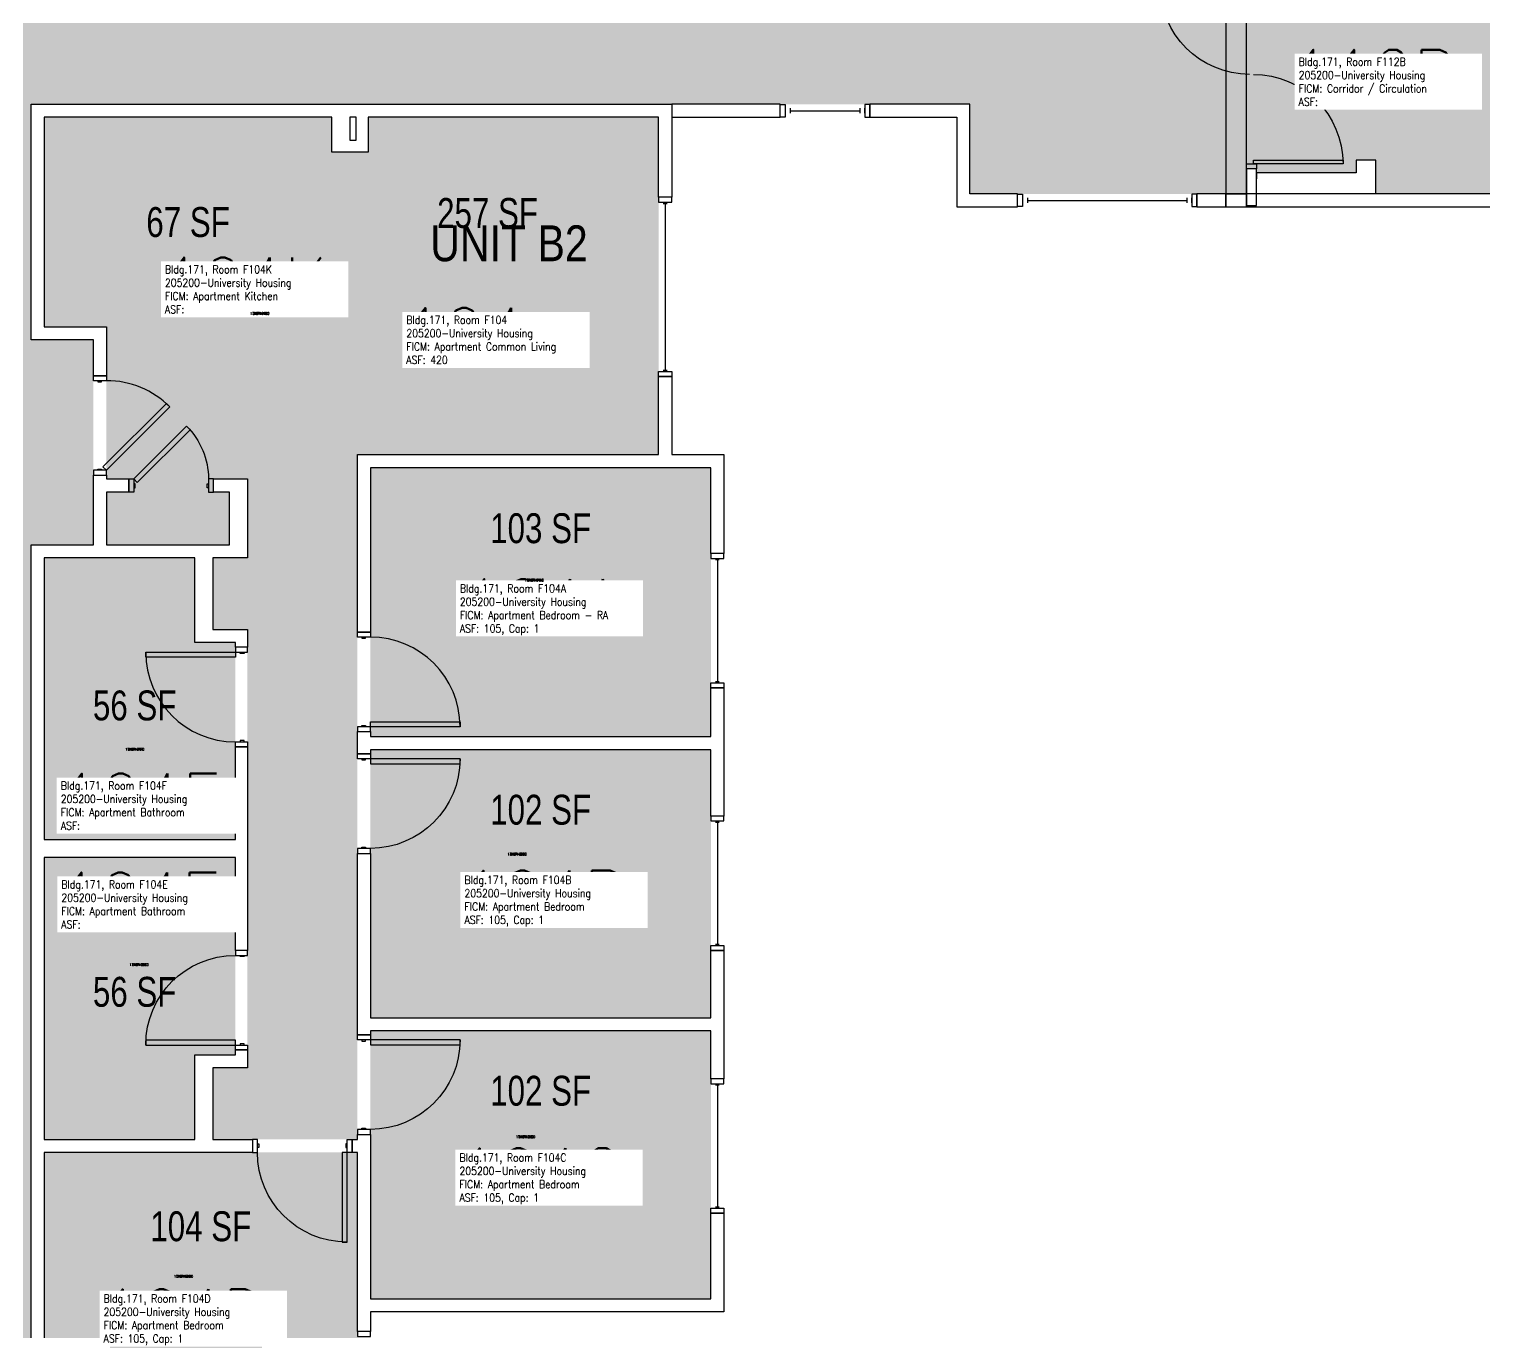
# Model space of a CAD drawing. Header units: inches. Extents: x -93 to 1642, y -75 to 1661.
# Drawn here: x 244 to 829, y 829 to 1353 of the extents above; entities that cross this region are included whole.
import ezdxf
from ezdxf.enums import TextEntityAlignment as Align

# ---------------------------------------------------------------- set-up
doc = ezdxf.new("R2010")
doc.units = ezdxf.units.IN
doc.header["$LTSCALE"] = 96
doc.header["$MEASUREMENT"] = 0
for name, color, linetype in [('A-AREA-IDEN', 1, 'Continuous'), ('A-DOOR', 2, 'Continuous'), ('A-GLAZ', 1, 'Continuous'), ('A-IDEN-RNUM', 7, 'Continuous'), ('A-IDEN-SNUM', 4, 'Continuous'), ('A-IDEN-VNUM', 4, 'Continuous'), ('A-WALL', 5, 'Continuous'), ('AREA-TEXT', 3, 'Continuous'), ('Rooms-Category-Color', 7, 'Continuous'), ('Rooms-College-Color', 7, 'Continuous'), ('Rooms-Department-Color', 7, 'Continuous'), ('Rooms-Division-Color', 7, 'Continuous'), ('Rooms-Information', 7, 'Continuous')]:
    doc.layers.add(name, color=color, linetype=linetype)
doc.styles.add('AREA', font='arial.ttf', dxfattribs={"width": 0.75, "height": 12})
doc.styles.add('ROOMSNUMBER', font='txt.shx', dxfattribs={"height": 0.03})
doc.styles.add('ROOMVNUMBER', font='simplex.shx', dxfattribs={"width": 0.85})
doc.styles.get("Standard").update_dxf_attribs({"font": 'ARIALN.TTF'})

msp = doc.modelspace()

# ---------------------------------------------------------------- hatches: boundary and pattern name
h = msp.add_hatch()
h.set_pattern_fill('ANSI31', color=256, style=0)
h.set_pattern_definition([(45, (896.21835, 718.26704), (0.088388348, -0.088388348), [])])
h.paths.add_polyline_path([(312.27, 1049.74), (312.27, 1108.47), (303.06, 1108.47), (303.06, 1049.74)], flags=9)
at = {"layer": 'Rooms-Category-Color', "true_color": 0xadadad}
for points in [[(185.12, 1382.5), (274.52, 1382.5), (274.52, 1407.5), (356.84, 1407.5), (356.84, 1382.5), (685.25, 1382.5), (685.25, 1369), (693.25, 1369), (693.25, 1374), (724.88, 1374), (733.25, 1374), (733.25, 1372.5), (737.25, 1372.5), (737.25, 1477.5), (824.12, 1477.5), (824.12, 1382.5), (1192.16, 1382.5), (1192.16, 1407.5), (1274.48, 1407.5), (1274.48, 1382.5), (1363.87, 1382.5), (1363.87, 1322.5), (1138.87, 1322.5), (1138.87, 1202.75), (1051.88, 1202.75), (1051.88, 1322.5), (935.89, 1322.5), (935.89, 1286.5), (785.25, 1286.5), (785.25, 1300), (777.25, 1300), (777.25, 1295), (737.25, 1295), (737.25, 1296.5), (733.25, 1296.5), (733.25, 1286.5), (713.23, 1286.5), (622.11, 1286.5), (622.11, 1322.5), (185.12, 1322.5)], [(185.12, 211), (245.12, 211), (245.12, 332.39), (270.13, 332.39), (270.13, 414.72), (245.12, 414.72), (245.12, 1145.53), (270.13, 1145.53), (270.13, 1227.86), (245.12, 1227.86), (245.12, 1322.5), (185.12, 1322.5), (185.12, 1130.22), (160.13, 1130.22), (160.13, 1047.89), (185.12, 1047.89), (185.12, 863.86), (160.13, 863.86), (160.13, 781.53), (185.12, 781.53), (185.12, 353.5), (185.75, 353.5), (185.75, 244), (185.13, 244), (185.12, 243)]]:
    msp.add_hatch(color=253, dxfattribs=at).paths.add_polyline_path(points)
at = {"layer": 'Rooms-Category-Color', "true_color": 0x728ef3}
for points in [[(365.88, 1317.25), (250.38, 1317.25), (250.38, 1233.11), (365.88, 1233.11)], [(497.13, 1317.25), (497.13, 1181.75), (376.13, 1181.75), (376.13, 906.75), (318.13, 906.75), (318.13, 935.5), (332, 935.5), (332, 1111.16), (318.13, 1111.16), (318.13, 1140.28), (332, 1140.28), (332, 1171.98), (318.38, 1171.98), (318.38, 1166.73), (324.75, 1166.73), (324.75, 1145.53), (275.38, 1145.53), (275.38, 1166.73), (284.38, 1166.73), (284.38, 1171.98), (275.38, 1171.98), (275.38, 1233.11), (365.88, 1233.11), (365.88, 1303.25), (380.5, 1303.25), (380.5, 1317.25)], [(518.13, 1068.5), (518.13, 1176.5), (381.38, 1176.5), (381.38, 1068.5), (517.68, 1068.51)], [(250.38, 1027.15), (250.38, 1140.28), (310.88, 1140.28), (310.88, 1106.28), (327.13, 1106.28), (327.13, 1027.14)], [(518.13, 955.62), (518.13, 1063.25), (381.39, 1063.26), (381.38, 955.62), (517.68, 955.64)], [(327.13, 940.76), (327.13, 1019.89), (250.38, 1019.89), (250.38, 906.76), (310.88, 906.75), (310.88, 940.75)], [(518.13, 950.37), (518.13, 842.75), (381.38, 842.75), (381.39, 950.39), (517.68, 950.39)], [(250.38, 782.76), (376.13, 782.75), (376.13, 901.5), (250.38, 901.5)]]:
    msp.add_hatch(color=171, dxfattribs=at).paths.add_polyline_path(points)
at = {"layer": 'Rooms-College-Color', "true_color": 0xadadad}
for points in [[(185.12, 1382.5), (274.52, 1382.5), (274.52, 1407.5), (356.84, 1407.5), (356.84, 1382.5), (685.25, 1382.5), (685.25, 1369), (693.25, 1369), (693.25, 1374), (724.88, 1374), (733.25, 1374), (733.25, 1372.5), (737.25, 1372.5), (737.25, 1477.5), (824.12, 1477.5), (824.12, 1382.5), (1192.16, 1382.5), (1192.16, 1407.5), (1274.48, 1407.5), (1274.48, 1382.5), (1363.87, 1382.5), (1363.87, 1322.5), (1138.87, 1322.5), (1138.87, 1202.75), (1051.88, 1202.75), (1051.88, 1322.5), (935.89, 1322.5), (935.89, 1286.5), (785.25, 1286.5), (785.25, 1300), (777.25, 1300), (777.25, 1295), (737.25, 1295), (737.25, 1296.5), (733.25, 1296.5), (733.25, 1286.5), (713.23, 1286.5), (622.11, 1286.5), (622.11, 1322.5), (185.12, 1322.5)], [(185.12, 211), (245.12, 211), (245.12, 332.39), (270.13, 332.39), (270.13, 414.72), (245.12, 414.72), (245.12, 1145.53), (270.13, 1145.53), (270.13, 1227.86), (245.12, 1227.86), (245.12, 1322.5), (185.12, 1322.5), (185.12, 1130.22), (160.13, 1130.22), (160.13, 1047.89), (185.12, 1047.89), (185.12, 863.86), (160.13, 863.86), (160.13, 781.53), (185.12, 781.53), (185.12, 353.5), (185.75, 353.5), (185.75, 244), (185.13, 244), (185.12, 243)], [(365.88, 1317.25), (250.38, 1317.25), (250.38, 1233.11), (365.88, 1233.11)], [(497.13, 1317.25), (497.13, 1181.75), (376.13, 1181.75), (376.13, 906.75), (318.13, 906.75), (318.13, 935.5), (332, 935.5), (332, 1111.16), (318.13, 1111.16), (318.13, 1140.28), (332, 1140.28), (332, 1171.98), (318.38, 1171.98), (318.38, 1166.73), (324.75, 1166.73), (324.75, 1145.53), (275.38, 1145.53), (275.38, 1166.73), (284.38, 1166.73), (284.38, 1171.98), (275.38, 1171.98), (275.38, 1233.11), (365.88, 1233.11), (365.88, 1303.25), (380.5, 1303.25), (380.5, 1317.25)], [(518.13, 1068.5), (518.13, 1176.5), (381.38, 1176.5), (381.38, 1068.5), (517.68, 1068.51)], [(250.38, 1027.15), (250.38, 1140.28), (310.88, 1140.28), (310.88, 1106.28), (327.13, 1106.28), (327.13, 1027.14)], [(518.13, 955.62), (518.13, 1063.25), (381.39, 1063.26), (381.38, 955.62), (517.68, 955.64)], [(327.13, 940.76), (327.13, 1019.89), (250.38, 1019.89), (250.38, 906.76), (310.88, 906.75), (310.88, 940.75)], [(518.13, 950.37), (518.13, 842.75), (381.38, 842.75), (381.39, 950.39), (517.68, 950.39)], [(250.38, 782.76), (376.13, 782.75), (376.13, 901.5), (250.38, 901.5)]]:
    msp.add_hatch(color=253, dxfattribs=at).paths.add_polyline_path(points)
at = {"layer": 'Rooms-Department-Color', "true_color": 0xacacac}
for points in [[(185.12, 1382.5), (274.52, 1382.5), (274.52, 1407.5), (356.84, 1407.5), (356.84, 1382.5), (685.25, 1382.5), (685.25, 1369), (693.25, 1369), (693.25, 1374), (724.88, 1374), (733.25, 1374), (733.25, 1372.5), (737.25, 1372.5), (737.25, 1477.5), (824.12, 1477.5), (824.12, 1382.5), (1192.16, 1382.5), (1192.16, 1407.5), (1274.48, 1407.5), (1274.48, 1382.5), (1363.87, 1382.5), (1363.87, 1322.5), (1138.87, 1322.5), (1138.87, 1202.75), (1051.88, 1202.75), (1051.88, 1322.5), (935.89, 1322.5), (935.89, 1286.5), (785.25, 1286.5), (785.25, 1300), (777.25, 1300), (777.25, 1295), (737.25, 1295), (737.25, 1296.5), (733.25, 1296.5), (733.25, 1286.5), (713.23, 1286.5), (622.11, 1286.5), (622.11, 1322.5), (185.12, 1322.5)], [(185.12, 211), (245.12, 211), (245.12, 332.39), (270.13, 332.39), (270.13, 414.72), (245.12, 414.72), (245.12, 1145.53), (270.13, 1145.53), (270.13, 1227.86), (245.12, 1227.86), (245.12, 1322.5), (185.12, 1322.5), (185.12, 1130.22), (160.13, 1130.22), (160.13, 1047.89), (185.12, 1047.89), (185.12, 863.86), (160.13, 863.86), (160.13, 781.53), (185.12, 781.53), (185.12, 353.5), (185.75, 353.5), (185.75, 244), (185.13, 244), (185.12, 243)]]:
    msp.add_hatch(color=253, dxfattribs=at).paths.add_polyline_path(points)
at = {"layer": 'Rooms-Department-Color', "true_color": 0x604aed}
for points in [[(365.88, 1317.25), (250.38, 1317.25), (250.38, 1233.11), (365.88, 1233.11)], [(497.13, 1317.25), (497.13, 1181.75), (376.13, 1181.75), (376.13, 906.75), (318.13, 906.75), (318.13, 935.5), (332, 935.5), (332, 1111.16), (318.13, 1111.16), (318.13, 1140.28), (332, 1140.28), (332, 1171.98), (318.38, 1171.98), (318.38, 1166.73), (324.75, 1166.73), (324.75, 1145.53), (275.38, 1145.53), (275.38, 1166.73), (284.38, 1166.73), (284.38, 1171.98), (275.38, 1171.98), (275.38, 1233.11), (365.88, 1233.11), (365.88, 1303.25), (380.5, 1303.25), (380.5, 1317.25)], [(518.13, 1068.5), (518.13, 1176.5), (381.38, 1176.5), (381.38, 1068.5), (517.68, 1068.51)], [(250.38, 1027.15), (250.38, 1140.28), (310.88, 1140.28), (310.88, 1106.28), (327.13, 1106.28), (327.13, 1027.14)], [(518.13, 955.62), (518.13, 1063.25), (381.39, 1063.26), (381.38, 955.62), (517.68, 955.64)], [(327.13, 940.76), (327.13, 1019.89), (250.38, 1019.89), (250.38, 906.76), (310.88, 906.75), (310.88, 940.75)], [(518.13, 950.37), (518.13, 842.75), (381.38, 842.75), (381.39, 950.39), (517.68, 950.39)], [(250.38, 782.76), (376.13, 782.75), (376.13, 901.5), (250.38, 901.5)]]:
    msp.add_hatch(color=173, dxfattribs=at).paths.add_polyline_path(points)
at = {"layer": 'Rooms-Division-Color', "true_color": 0xadadad}
for points in [[(185.12, 1382.5), (274.52, 1382.5), (274.52, 1407.5), (356.84, 1407.5), (356.84, 1382.5), (685.25, 1382.5), (685.25, 1369), (693.25, 1369), (693.25, 1374), (724.88, 1374), (733.25, 1374), (733.25, 1372.5), (737.25, 1372.5), (737.25, 1477.5), (824.12, 1477.5), (824.12, 1382.5), (1192.16, 1382.5), (1192.16, 1407.5), (1274.48, 1407.5), (1274.48, 1382.5), (1363.87, 1382.5), (1363.87, 1322.5), (1138.87, 1322.5), (1138.87, 1202.75), (1051.88, 1202.75), (1051.88, 1322.5), (935.89, 1322.5), (935.89, 1286.5), (785.25, 1286.5), (785.25, 1300), (777.25, 1300), (777.25, 1295), (737.25, 1295), (737.25, 1296.5), (733.25, 1296.5), (733.25, 1286.5), (713.23, 1286.5), (622.11, 1286.5), (622.11, 1322.5), (185.12, 1322.5)], [(185.12, 211), (245.12, 211), (245.12, 332.39), (270.13, 332.39), (270.13, 414.72), (245.12, 414.72), (245.12, 1145.53), (270.13, 1145.53), (270.13, 1227.86), (245.12, 1227.86), (245.12, 1322.5), (185.12, 1322.5), (185.12, 1130.22), (160.13, 1130.22), (160.13, 1047.89), (185.12, 1047.89), (185.12, 863.86), (160.13, 863.86), (160.13, 781.53), (185.12, 781.53), (185.12, 353.5), (185.75, 353.5), (185.75, 244), (185.13, 244), (185.12, 243)]]:
    msp.add_hatch(color=253, dxfattribs=at).paths.add_polyline_path(points)
at = {"layer": 'Rooms-Division-Color', "true_color": 0x604aed}
for points in [[(365.88, 1317.25), (250.38, 1317.25), (250.38, 1233.11), (365.88, 1233.11)], [(497.13, 1317.25), (497.13, 1181.75), (376.13, 1181.75), (376.13, 906.75), (318.13, 906.75), (318.13, 935.5), (332, 935.5), (332, 1111.16), (318.13, 1111.16), (318.13, 1140.28), (332, 1140.28), (332, 1171.98), (318.38, 1171.98), (318.38, 1166.73), (324.75, 1166.73), (324.75, 1145.53), (275.38, 1145.53), (275.38, 1166.73), (284.38, 1166.73), (284.38, 1171.98), (275.38, 1171.98), (275.38, 1233.11), (365.88, 1233.11), (365.88, 1303.25), (380.5, 1303.25), (380.5, 1317.25)], [(518.13, 1068.5), (518.13, 1176.5), (381.38, 1176.5), (381.38, 1068.5), (517.68, 1068.51)], [(250.38, 1027.15), (250.38, 1140.28), (310.88, 1140.28), (310.88, 1106.28), (327.13, 1106.28), (327.13, 1027.14)], [(518.13, 955.62), (518.13, 1063.25), (381.39, 1063.26), (381.38, 955.62), (517.68, 955.64)], [(327.13, 940.76), (327.13, 1019.89), (250.38, 1019.89), (250.38, 906.76), (310.88, 906.75), (310.88, 940.75)], [(518.13, 950.37), (518.13, 842.75), (381.38, 842.75), (381.39, 950.39), (517.68, 950.39)], [(250.38, 782.76), (376.13, 782.75), (376.13, 901.5), (250.38, 901.5)]]:
    msp.add_hatch(color=173, dxfattribs=at).paths.add_polyline_path(points)

# ---------------------------------------------------------------- linework, layer by layer
at = {"layer": 'A-DOOR'}
for p, q in [((724.88, 1382.5), (724.88, 1286.5)), ((733.25, 1286.5), (733.25, 1382.5)), ((733.25, 1296.5), (733.25, 1298.5)), ((733.25, 1298.5), (737.25, 1298.5)), ((736, 1298.5), (736, 1300)), ((736, 1300), (772, 1300)), ((772, 1298.5), (736, 1298.5)), ((737.25, 1298.5), (737.25, 1296.5)), ((772, 1300), (772, 1298.5)), ((737.25, 1296.5), (733.25, 1296.5)), ((733.25, 1286.5), (724.88, 1286.5)), ((724.88, 1286.5), (724.88, 1286.5)), ((724.88, 1286.5), (724.88, 1281.25)), ((724.88, 1286.5), (733.25, 1286.5)), ((733.25, 1281.25), (733.25, 1286.5)), ((724.88, 1281.25), (733.25, 1281.25))]:
    msp.add_line(p, q, dxfattribs=at)
for points in [[(270.13, 1211.47), (270.13, 1213.47), (275.38, 1213.47), (275.38, 1211.47)], [(271.88, 1211.47), (271.88, 1210.97), (273.38, 1210.97), (273.38, 1211.47)], [(275.38, 1175.47), (273.96, 1176.88), (299.42, 1202.34), (300.83, 1200.92)], [(286.33, 1171.98), (287.74, 1170.57), (308.95, 1191.78), (307.54, 1193.19)], [(270.13, 1175.47), (270.13, 1173.47), (275.38, 1173.47), (275.38, 1175.47)], [(271.88, 1175.47), (271.88, 1175.97), (273.38, 1175.97), (273.38, 1175.47)], [(286.33, 1166.73), (284.33, 1166.73), (284.33, 1171.98), (286.33, 1171.98)], [(286.33, 1168.48), (286.83, 1168.48), (286.83, 1169.98), (286.33, 1169.98)], [(316.33, 1168.48), (315.83, 1168.48), (315.83, 1169.98), (316.33, 1169.98)], [(316.33, 1166.73), (318.33, 1166.73), (318.33, 1171.98), (316.33, 1171.98)], [(376.13, 1108.5), (376.13, 1110.5), (381.38, 1110.5), (381.38, 1108.5)], [(332, 1102.39), (332, 1104.39), (327.13, 1104.39), (327.13, 1102.39)], [(377.88, 1108.5), (377.88, 1108), (379.38, 1108), (379.38, 1108.5)], [(327.13, 1102.39), (327.13, 1100.39), (291.13, 1100.39), (291.13, 1102.39)], [(330.63, 1102.39), (330.63, 1101.89), (329.13, 1101.89), (329.13, 1102.39)], [(376.13, 1072.5), (376.13, 1070.5), (381.38, 1070.5), (381.38, 1072.5)], [(377.88, 1072.5), (377.88, 1073), (379.38, 1073), (379.38, 1072.5)], [(381.38, 1072.5), (381.38, 1074.5), (417.38, 1074.5), (417.38, 1072.5)], [(332, 1066.39), (332, 1064.39), (327.13, 1064.39), (327.13, 1066.39)], [(330.63, 1066.39), (330.63, 1066.89), (329.13, 1066.89), (329.13, 1066.39)], [(376.13, 1059.62), (376.13, 1061.62), (381.38, 1061.62), (381.38, 1059.62)], [(377.88, 1059.62), (377.88, 1059.12), (379.38, 1059.12), (379.38, 1059.62)], [(381.38, 1059.62), (381.38, 1057.62), (417.38, 1057.62), (417.38, 1059.62)], [(376.13, 1023.62), (376.13, 1021.62), (381.38, 1021.62), (381.38, 1023.62)], [(377.88, 1023.62), (377.88, 1024.12), (379.38, 1024.12), (379.38, 1023.62)], [(332, 980.64), (332, 982.64), (327.13, 982.64), (327.13, 980.64)], [(330.63, 980.64), (330.63, 980.14), (329.13, 980.14), (329.13, 980.64)], [(327.13, 944.64), (327.13, 946.64), (291.13, 946.64), (291.13, 944.64)], [(376.13, 946.75), (376.13, 948.75), (381.38, 948.75), (381.38, 946.75)], [(377.88, 946.75), (377.88, 946.25), (379.38, 946.25), (379.38, 946.75)], [(381.38, 946.75), (381.38, 944.75), (417.38, 944.75), (417.38, 946.75)], [(332, 944.64), (332, 942.64), (327.13, 942.64), (327.13, 944.64)], [(330.63, 944.64), (330.63, 945.14), (329.13, 945.14), (329.13, 944.64)], [(336, 906.75), (334, 906.75), (334, 901.5), (336, 901.5)], [(372, 906.75), (374, 906.75), (374, 901.5), (372, 901.5)], [(376.13, 910.75), (376.13, 908.75), (381.38, 908.75), (381.38, 910.75)], [(377.88, 910.75), (377.88, 911.25), (379.38, 911.25), (379.38, 910.75)], [(336, 905), (336.5, 905), (336.5, 903.5), (336, 903.5)], [(372, 901.5), (370, 901.5), (370, 865.5), (372, 865.5)], [(372, 905), (371.5, 905), (371.5, 903.5), (372, 903.5)]]:
    msp.add_lwpolyline(points, close=True, dxfattribs=at)
at = {"layer": 'A-DOOR', "extrusion": (0, 0, -1)}
for centre, radius, start, end in [((-734.5, 1370.5), 36, 270, 0), ((-736, 1298.5), 36, 90, 180), ((-286.33, 1171.98), 30, 135, 180), ((-381.38, 1059.62), 36, 180, 270), ((-327.13, 944.64), 36, 0, 90), ((-381.38, 946.75), 36, 180, 270), ((-372, 901.5), 36, 270, 0)]:
    msp.add_arc(centre, radius, start, end, dxfattribs=at)
at = {"layer": 'A-DOOR'}
for centre, start, end in [((275.38, 1175.47), 45, 90), ((381.38, 1072.5), 0, 90), ((327.13, 1102.39), 180, 270)]:
    msp.add_arc(centre, 36, start, end, dxfattribs=at)
at = {"layer": 'A-GLAZ'}
for p, q in [((545.99, 1317.37), (545.99, 1322.37)), ((545.99, 1322.37), (547.99, 1322.37)), ((547.99, 1322.37), (547.99, 1317.37)), ((547.99, 1320.87), (547.99, 1318.87)), ((549.99, 1320.87), (549.99, 1318.87)), ((577.99, 1320.87), (577.99, 1318.87)), ((581.99, 1322.37), (579.99, 1322.37)), ((579.99, 1322.37), (579.99, 1317.37)), ((579.99, 1318.87), (579.99, 1320.87)), ((581.99, 1317.37), (581.99, 1322.37)), ((547.99, 1317.37), (545.99, 1317.37)), ((549.99, 1319.87), (577.99, 1319.87)), ((579.99, 1317.37), (581.99, 1317.37)), ((641.23, 1281.38), (641.23, 1286.38)), ((641.23, 1286.38), (643.23, 1286.38)), ((643.23, 1286.38), (643.23, 1281.38)), ((713.23, 1286.38), (711.23, 1286.38)), ((711.23, 1286.38), (711.23, 1281.38)), ((713.23, 1281.38), (713.23, 1286.38)), ((499, 1282.63), (500.5, 1282.63)), ((499.75, 1282.63), (499.75, 1215.63)), ((643.23, 1281.38), (641.23, 1281.38)), ((643.23, 1284.88), (643.23, 1282.88)), ((645.23, 1284.88), (645.23, 1282.88)), ((645.23, 1283.88), (709.23, 1283.88)), ((709.23, 1284.88), (709.23, 1282.88)), ((711.23, 1282.88), (711.23, 1284.88)), ((711.23, 1281.38), (713.23, 1281.38)), ((499, 1215.63), (500.5, 1215.63)), ((520, 1139.59), (521.5, 1139.59)), ((520.75, 1139.59), (520.75, 1090.59)), ((520, 1090.59), (521.5, 1090.59)), ((520, 1034.12), (521.5, 1034.12)), ((520.75, 1034.12), (520.75, 985.12)), ((520, 985.12), (521.5, 985.12)), ((520, 928.6), (521.5, 928.6)), ((520.75, 928.6), (520.75, 879.6)), ((520, 879.6), (521.5, 879.6))]:
    msp.add_line(p, q, dxfattribs=at)
for points in [[(502.38, 1283.13), (502.38, 1285.13), (497.13, 1285.13), (497.13, 1283.13)], [(502.38, 1215.13), (502.38, 1213.13), (497.13, 1213.13), (497.13, 1215.13)], [(523.38, 1140.09), (523.38, 1142.09), (518.13, 1142.09), (518.13, 1140.09)], [(523.38, 1090.09), (523.38, 1088.09), (518.13, 1088.09), (518.13, 1090.09)], [(523.38, 1034.62), (523.38, 1036.62), (518.13, 1036.62), (518.13, 1034.62)], [(523.38, 984.62), (523.38, 982.62), (518.13, 982.62), (518.13, 984.62)], [(523.38, 929.1), (523.38, 931.1), (518.13, 931.1), (518.13, 929.1)], [(523.38, 879.1), (523.38, 877.1), (518.13, 877.1), (518.13, 879.1)], [(381.38, 827.63), (381.38, 829.63), (376.13, 829.63), (376.13, 827.63)]]:
    msp.add_lwpolyline(points, close=True, dxfattribs=at)
at = {"layer": 'A-WALL'}
for p, q in [((245.12, 1227.86), (245.12, 1322.5)), ((245.12, 1322.5), (502.38, 1322.5)), ((545.99, 1322.5), (502.38, 1322.5)), ((502.38, 1322.5), (502.38, 1317.25)), ((502.38, 1322.5), (502.38, 1285.13)), ((545.99, 1317.25), (545.99, 1322.5)), ((622.11, 1322.5), (581.99, 1322.5)), ((581.99, 1322.5), (581.99, 1317.25)), ((622.11, 1286.5), (622.11, 1322.5)), ((250.38, 1317.25), (250.38, 1233.11)), ((365.88, 1317.25), (250.38, 1317.25)), ((365.88, 1303.25), (365.88, 1317.25)), ((375.63, 1317.25), (373.13, 1317.25)), ((373.13, 1317.25), (373.13, 1308.12)), ((375.63, 1308.12), (375.63, 1317.25)), ((497.13, 1317.25), (380.5, 1317.25)), ((380.5, 1317.25), (380.5, 1303.25)), ((497.13, 1285.13), (497.13, 1317.25)), ((502.38, 1317.25), (545.99, 1317.25)), ((581.99, 1317.25), (616.86, 1317.25)), ((616.86, 1317.25), (616.86, 1281.25)), ((380.5, 1303.25), (365.88, 1303.25)), ((373.13, 1308.12), (375.63, 1308.12)), ((785.25, 1300), (777.25, 1300)), ((777.25, 1300), (777.25, 1295)), ((785.25, 1286.5), (785.25, 1300)), ((737.25, 1296.5), (733.25, 1296.5)), ((733.25, 1296.5), (733.25, 1281.88)), ((737.25, 1281.88), (737.25, 1296.5)), ((777.25, 1295), (737.25, 1295)), ((737.25, 1295), (737.25, 1292.5)), ((641.23, 1286.5), (622.11, 1286.5)), ((641.23, 1281.25), (641.23, 1286.5)), ((724.88, 1286.5), (713.23, 1286.5)), ((713.23, 1286.5), (713.23, 1281.25)), ((724.88, 1281.25), (724.88, 1286.5)), ((844.77, 1286.5), (733.25, 1286.5)), ((733.25, 1286.5), (733.25, 1281.25)), ((502.38, 1285.13), (497.13, 1285.13)), ((616.86, 1281.25), (641.23, 1281.25)), ((713.23, 1281.25), (724.88, 1281.25)), ((733.25, 1281.88), (737.25, 1281.88)), ((733.25, 1281.25), (844.77, 1281.25)), ((250.38, 1233.11), (275.38, 1233.11)), ((275.38, 1233.11), (275.38, 1213.47)), ((270.13, 1227.86), (245.12, 1227.86)), ((270.13, 1213.47), (270.13, 1227.86)), ((275.38, 1213.47), (270.13, 1213.47)), ((497.13, 1181.75), (497.13, 1213.13)), ((497.13, 1213.13), (502.38, 1213.13)), ((502.38, 1213.13), (502.38, 1181.75)), ((376.13, 1181.75), (497.13, 1181.75)), ((376.13, 1110.5), (376.13, 1181.75)), ((502.38, 1181.75), (523.38, 1181.75)), ((523.38, 1181.75), (523.38, 1142.09)), ((518.13, 1176.5), (381.38, 1176.5)), ((381.38, 1176.5), (381.38, 1110.5)), ((518.13, 1142.09), (518.13, 1176.5)), ((270.13, 1145.53), (270.13, 1173.47)), ((270.13, 1173.47), (275.38, 1173.47)), ((275.38, 1173.47), (275.38, 1171.98)), ((275.38, 1171.98), (284.33, 1171.98)), ((284.33, 1171.98), (284.33, 1166.73)), ((318.33, 1171.98), (332, 1171.98)), ((318.33, 1166.73), (318.33, 1171.98)), ((332, 1171.98), (332, 1140.28)), ((284.33, 1166.73), (275.38, 1166.73)), ((275.38, 1166.73), (275.38, 1145.53)), ((324.75, 1166.73), (318.33, 1166.73)), ((324.75, 1145.53), (324.75, 1166.73)), ((245.12, 906.12), (245.12, 1145.53)), ((245.12, 1145.53), (270.13, 1145.53)), ((275.38, 1145.53), (324.75, 1145.53)), ((250.38, 1140.28), (250.38, 1027.14)), ((310.88, 1140.28), (250.38, 1140.28)), ((310.88, 1106.28), (310.88, 1140.28)), ((318.13, 1140.28), (318.13, 1111.53)), ((332, 1140.28), (318.13, 1140.28)), ((523.38, 1142.09), (518.13, 1142.09)), ((318.13, 1111.53), (332, 1111.53)), ((332, 1111.53), (332, 1104.39)), ((381.38, 1110.5), (376.13, 1110.5)), ((327.13, 1106.28), (310.88, 1106.28)), ((327.13, 1104.39), (327.13, 1106.28)), ((332, 1104.39), (327.13, 1104.39)), ((518.13, 1068.5), (518.13, 1088.09)), ((518.13, 1088.09), (523.38, 1088.09)), ((523.38, 1088.09), (523.38, 1036.62)), ((376.13, 1061.62), (376.13, 1070.5)), ((376.13, 1070.5), (381.38, 1070.5)), ((381.38, 1070.5), (381.38, 1068.5)), ((327.13, 1027.14), (327.13, 1064.39)), ((327.13, 1064.39), (332, 1064.39)), ((332, 1064.39), (332, 982.64)), ((381.38, 1068.5), (518.13, 1068.5)), ((381.38, 1061.62), (376.13, 1061.62)), ((518.13, 1063.25), (381.38, 1063.25)), ((381.38, 1063.25), (381.38, 1061.62)), ((518.13, 1036.62), (518.13, 1063.25)), ((523.38, 1036.62), (518.13, 1036.62)), ((250.38, 1027.14), (327.13, 1027.14)), ((327.13, 1019.89), (250.38, 1019.89)), ((250.38, 1019.89), (250.38, 906.75)), ((327.13, 982.64), (327.13, 1019.89)), ((376.13, 948.75), (376.13, 1021.62)), ((376.13, 1021.62), (381.38, 1021.62)), ((381.38, 1021.62), (381.38, 955.62)), ((332, 982.64), (327.13, 982.64)), ((518.13, 955.62), (518.13, 982.62)), ((518.13, 982.62), (523.38, 982.62)), ((523.38, 982.62), (523.38, 931.1)), ((381.38, 955.62), (518.13, 955.62)), ((381.38, 948.75), (376.13, 948.75)), ((518.13, 950.37), (381.38, 950.37)), ((381.38, 950.37), (381.38, 948.75)), ((518.13, 931.1), (518.13, 950.37)), ((310.88, 940.75), (327.13, 940.75)), ((310.88, 906.75), (310.88, 940.75)), ((327.13, 940.75), (327.13, 942.64)), ((327.13, 942.64), (332, 942.64)), ((332, 942.64), (332, 935.5)), ((332, 935.5), (318.13, 935.5)), ((318.13, 935.5), (318.13, 906.75)), ((523.38, 931.1), (518.13, 931.1)), ((245.12, 777.5), (245.12, 906.12)), ((250.38, 906.75), (310.88, 906.75)), ((318.13, 906.75), (331.38, 906.75)), ((331.38, 906.75), (334, 906.75)), ((334, 906.75), (334, 901.5)), ((374, 906.75), (376.13, 906.75)), ((374, 901.5), (374, 906.75)), ((376.13, 906.75), (376.13, 908.75)), ((376.13, 908.75), (381.38, 908.75)), ((381.38, 908.75), (381.38, 842.75)), ((250.38, 901.5), (250.38, 782.75)), ((331.38, 901.5), (250.38, 901.5)), ((334, 901.5), (331.38, 901.5)), ((376.13, 901.5), (374, 901.5)), ((376.13, 838.12), (376.13, 901.5)), ((518.13, 842.75), (518.13, 877.1)), ((518.13, 877.1), (523.38, 877.1)), ((523.38, 877.1), (523.38, 837.5)), ((381.38, 842.75), (518.13, 842.75)), ((376.13, 829.63), (376.13, 838.12)), ((523.38, 837.5), (381.38, 837.5)), ((381.38, 837.5), (381.38, 829.63)), ((381.38, 829.63), (376.13, 829.63))]:
    msp.add_line(p, q, dxfattribs=at)

# ---------------------------------------------------------------- texts
at = {"layer": 'A-AREA-IDEN'}
msp.add_text('UNIT B2', height=14.4, dxfattribs=at).set_placement((437.03, 1259.44), align=Align.CENTER)
at = {"layer": 'A-IDEN-RNUM', "style": 'ROOMSNUMBER', "width": 0.85}
for s, p in [('0112-B0', (768.03, 1341.08)), ('0104-K0', (336.94, 1238.47)), ('0104-00', (413.8, 1229.71)), ('0104-A0', (447.16, 1131.35)), ('0104-F0', (286.75, 1063.37)), ('0104-B0', (440.28, 1021.27)), ('0104-E0', (288.43, 976.88)), ('0104-C0', (443.72, 907.75)), ('0104-D0', (306.31, 851.76))]:
    msp.add_text(s, height=1, dxfattribs=at).set_placement(p, align=Align.MIDDLE_CENTER)
at = {"layer": 'A-IDEN-SNUM', "style": 'ROOMSNUMBER', "width": 0.85}
for s, p in [('1710F112B0', (768.03, 1341.08)), ('1710F104K0', (336.94, 1238.47)), ('1710F10400', (413.8, 1229.71)), ('1710F104A0', (447.16, 1131.35)), ('1710F104F0', (286.75, 1063.37)), ('1710F104B0', (440.28, 1021.27)), ('1710F104E0', (288.43, 976.88)), ('1710F104C0', (443.72, 907.75)), ('1710F104D0', (306.31, 851.76))]:
    msp.add_text(s, height=1, dxfattribs=at).set_placement(p, align=Align.MIDDLE_CENTER)
at = {"layer": 'A-IDEN-VNUM', "style": 'ROOMVNUMBER', "width": 0.85}
for s, p in [('112B', (784.25, 1333.11)), ('104K', (330.74, 1249.75)), ('104', (419.03, 1229.44)), ('104A', (450.08, 1120.51)), ('104F', (288.45, 1042.38)), ('104E', (288.67, 1002.72)), ('104B', (451.03, 1003.45)), ('104C', (449.48, 891.91)), ('104D', (306.1, 835.31))]:
    msp.add_text(s, height=22.5, dxfattribs=at).set_placement(p, align=Align.MIDDLE_CENTER)
at = {"layer": 'AREA-TEXT', "style": 'AREA', "width": 0.75}
for s, p in [('67 SF', (308.13, 1275.18)), ('257 SF', (428.43, 1278.82)), ('103 SF', (449.75, 1152.21)), ('56 SF', (286.7, 1081.03)), ('102 SF', (449.75, 1039.15)), ('56 SF', (286.69, 966.01)), ('102 SF', (449.75, 926.28)), ('104 SF', (313.25, 871.84))]:
    msp.add_text(s, height=12, dxfattribs=at).set_placement(p, align=Align.MIDDLE_CENTER)

# ---------------------------------------------------------------- next in the draw order: texts
at = {"layer": 'Rooms-Information', "width": 72, "attachment_point": 7, "style": 'ROOMVNUMBER', "bg_fill": 3, "box_fill_scale": 1.5, "bg_fill_color": 256, "bg_fill_true_color": 13158600, "bg_fill_transparency": 0}
for s, insert, char_height in [('Bldg.171, Room F112B^M^J205200-University Housing^M^JFICM: Corridor / Circulation^M^JASF: ', (754.2, 1321.86), 3.2143), ('Bldg.171, Room F104K^M^J205200-University Housing^M^JFICM: Apartment Kitchen^M^JASF: ', (298.86, 1238.5), 3.2143), ('Bldg.171, Room F104^M^J205200-University Housing^M^JFICM: Apartment Common Living^M^JASF: 420', (395.81, 1218.19), 3.2143), ('Bldg.171, Room F104A^M^J205200-University Housing^M^JFICM: Apartment Bedroom - RA^M^JASF: 105, Cap: 1', (417.3, 1109.26), 3.21429), ('Bldg.171, Room F104F^M^J205200-University Housing^M^JFICM: Apartment Bathroom^M^JASF: ', (257.03, 1031.13), 3.2143), ('Bldg.171, Room F104E^M^J205200-University Housing^M^JFICM: Apartment Bathroom^M^JASF: ', (257.25, 991.47), 3.2143), ('Bldg.171, Room F104B^M^J205200-University Housing^M^JFICM: Apartment Bedroom^M^JASF: 105, Cap: 1', (419.16, 992.2), 3.2143), ('Bldg.171, Room F104C^M^J205200-University Housing^M^JFICM: Apartment Bedroom^M^JASF: 105, Cap: 1', (417.15, 880.66), 3.2143), ('Bldg.171, Room F104D^M^J205200-University Housing^M^JFICM: Apartment Bedroom^M^JASF: 105, Cap: 1', (274.22, 824.06), 3.2143)]:
    msp.add_mtext(s, dxfattribs=dict(at, insert=insert, char_height=char_height))

doc.saveas('drawing.dxf')
